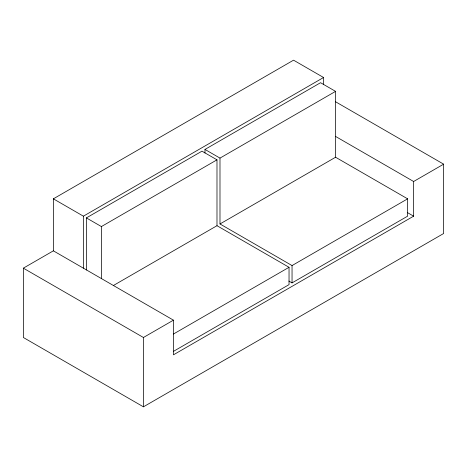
<?xml version="1.0" encoding="UTF-8"?>
<svg xmlns="http://www.w3.org/2000/svg" width="467" height="467" viewBox="0 0 467 467"><rect width="100%" height="100%" fill="white"/><g stroke="black" fill="none" stroke-linecap="round" stroke-linejoin="round"><path stroke-width="0.7" d="M335.534 136.411L413.628 181.5L413.628 216.168L173.455 354.827L173.455 320.164L53.372 250.832L53.372 198.831L293.545 60.173L323.567 77.504L323.567 84.725M53.372 198.831L83.395 216.168L323.567 77.504M86.395 269.99L86.395 217.902L201.977 151.168L216.986 159.837L216.986 225.701L113.405 285.5M204.978 153.053L204.978 149.434L320.56 82.706L335.575 91.369L335.575 157.239L219.992 223.967L219.992 158.103L335.575 91.369M335.51 101.736L443.65 164.168L443.65 233.5L143.433 406.827L23.35 337.495L23.35 268.163L53.372 250.832M86.395 217.902L101.403 226.565L216.986 159.837M23.35 268.163L143.433 337.495L173.455 320.164M413.628 181.5L443.65 164.168M173.455 334.028L289.038 267.299L289.038 284.631L173.455 351.365M219.992 223.967L292.044 265.565L407.627 198.837L407.627 216.168L292.044 282.897L288.886 281.076M335.575 157.239L407.627 198.837M407.329 212.532L413.628 216.168M204.978 149.434L219.992 158.103M216.986 225.701L289.038 267.299M292.044 265.565L292.044 282.897M143.433 337.495L143.433 406.827M101.403 226.565L101.403 278.676M83.395 216.168L83.395 268.163"/></g></svg>
